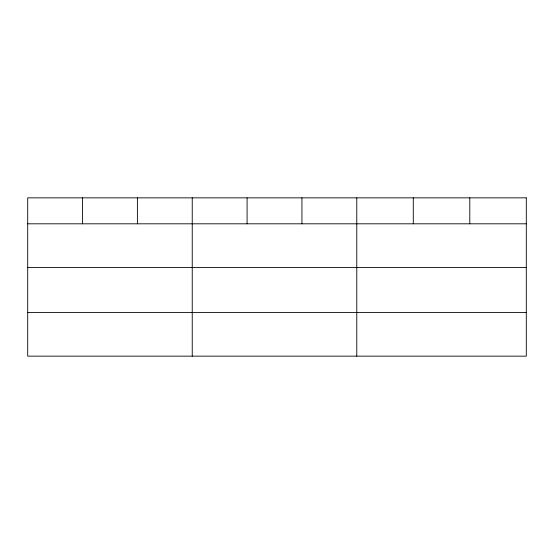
<?xml version="1.0" encoding="UTF-8"?>
<svg xmlns="http://www.w3.org/2000/svg" width="554" height="554" viewBox="0 0 554 554"><rect width="100%" height="100%" fill="white"/><g stroke="black" fill="none" stroke-linecap="round" stroke-linejoin="round"><path stroke-width="0.83" d="M27.7 223.809L526.3 223.809M27.7 267.485L526.3 267.485M27.7 312.477L526.3 312.477M469.792 197.847L469.792 223.809M413.284 197.847L413.284 223.809M356.776 197.847L356.776 356.153M301.93 197.847L301.93 223.809M247.084 197.847L247.084 223.809M192.238 197.847L192.238 356.153M137.392 197.847L137.392 223.809M82.546 197.847L82.546 223.809M526.3 197.847L27.7 197.847L27.7 356.153L526.3 356.153L526.3 197.847"/></g></svg>
